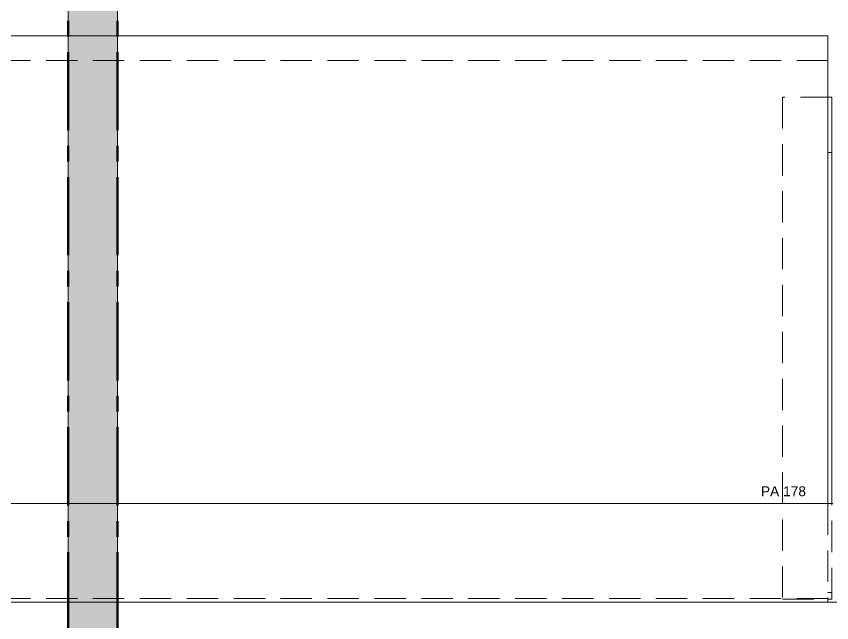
# Model space of a CAD drawing. Header units: millimetres. Extents: x -20000 to 230000, y -17405 to 24510.
# Drawn here: x 53468.9 to 53800, y -14810.5 to -14564.2 of the extents above; entities that cross this region are included whole.
import ezdxf
from ezdxf.enums import TextEntityAlignment as Align

# ---------------------------------------------------------------- set-up
doc = ezdxf.new("R2010")
doc.units = ezdxf.units.MM
doc.linetypes.add('AXES', pattern=[50.8, 31.75, -6.35, 6.35, -6.35])
doc.linetypes.add('CACHE', pattern=[9.525, 6.35, -3.175])
doc.layers.get('0').update_dxf_attribs({"lineweight": 13})
doc.layers.add('0 - Invisible', color=43, linetype='Continuous', lineweight=0, plot=False)
for name, color, linetype, lineweight in [('1 - Aluminium', 150, 'Continuous', 13), ('1 - Axe', 1, 'AXES', 0), ('1 - INTERROMPU', 253, 'CACHE', 13), ('1 - PVC', 7, 'Continuous', 13)]:
    doc.layers.add(name, color=color, linetype=linetype, lineweight=lineweight)
doc.layers.add('1 - Cache', color=7, linetype='Continuous', lineweight=0, true_color=0xffffff)
doc.styles.get("Standard").update_dxf_attribs({"font": 'ARIALUNI.TTF'})

# ---------------------------------------------------------------- blocks, each defined once
blk = doc.blocks.new('*U524')
at = {"layer": '1 - PVC', "linetype": 'ByBlock'}
blk.add_lwpolyline([(-300, 118), (300.41, 118)], dxfattribs=at)
for tag, p in [('PA1', (-280, 123)), ('PA2', (280.41, 123))]:
    blk.add_attdef(tag, text='', height=4).set_placement(p, align=Align.MIDDLE_CENTER)
blk = doc.blocks.new('*U731')
at = {"layer": '1 - Aluminium'}
blk.add_line((300, 182.61), (298.5, 182.61), dxfattribs=at)
at = {"layer": '1 - Aluminium', "linetype": 'CACHE', "ltscale": 2}
blk.add_line((300, 3.85), (298.5, 3.85), dxfattribs=at)
for points in [[(-298.5, 230), (298.5, 230), (298.5, 220), (-298.5, 220)], [(298.5, 1.5), (-298.5, 1.5), (-298.5, 0), (298.5, 0)]]:
    blk.add_lwpolyline(points, close=True, dxfattribs=at)
at = {"layer": '1 - Aluminium', "linetype": 'ByBlock', "ltscale": 2}
for points in [[(-298.5, 40), (-298.5, 230), (298.5, 230), (298.5, 40)], [(300, 40), (300, 205), (298.5, 205), (298.5, 40)]]:
    blk.add_lwpolyline(points, dxfattribs=at)
at = {"layer": '1 - Aluminium', "linetype": 'CACHE', "ltscale": 2}
for points in [[(300, 205), (280, 205), (280, 1.2), (300, 1.2), (300, 40)], [(300, 40), (300, 205)], [(298.5, 0), (-298.5, 0), (-298.5, 40)], [(298.5, 1.2), (300, 1.2), (300, 40)], [(298.5, 40), (298.5, 0)]]:
    blk.add_lwpolyline(points, dxfattribs=at)
blk = doc.blocks.new('*U496')
at = {"layer": '1 - Cache'}
blk.add_hatch(color=256, dxfattribs=at).paths.add_polyline_path([(-10, 20), (-10, -585.66), (10, -585.66), (10, 20)])
at = {"layer": '0 - Invisible'}
blk.add_lwpolyline([(-10, 20), (-10, -585.66), (10, -585.66), (10, 20)], close=True, dxfattribs=at)
at = {"layer": '1 - Axe', "lineweight": 50}
for p, q in [((-10, 20), (-10, -585.66)), ((10, 20), (10, -585.66))]:
    blk.add_line(p, q, dxfattribs=at)

msp = doc.modelspace()

# ---------------------------------------------------------------- linework, layer by layer
at = {"layer": '1 - INTERROMPU'}
msp.add_lwpolyline([(53110, -14837.07), (53150, -14837.07), (53150, -14802.07), (53850, -14802.07), (53850, -14837.07), (53890, -14837.07), (53890, -14852.07), (53110, -14852.07)], close=True, dxfattribs=at)

# ---------------------------------------------------------------- block references
for name, p in [('*U496', (53500, -14497.07)), ('*U731', (53500, -14802.07))]:
    msp.add_blockref(name, p)
ref = msp.add_blockref('*U524', (53500, -14880.07))
ref.add_attrib('PA2', 'PA 178', dxfattribs={"height": 4}).set_placement((53780.41, -14757.07), align=Align.MIDDLE_CENTER)

doc.saveas('drawing.dxf')
